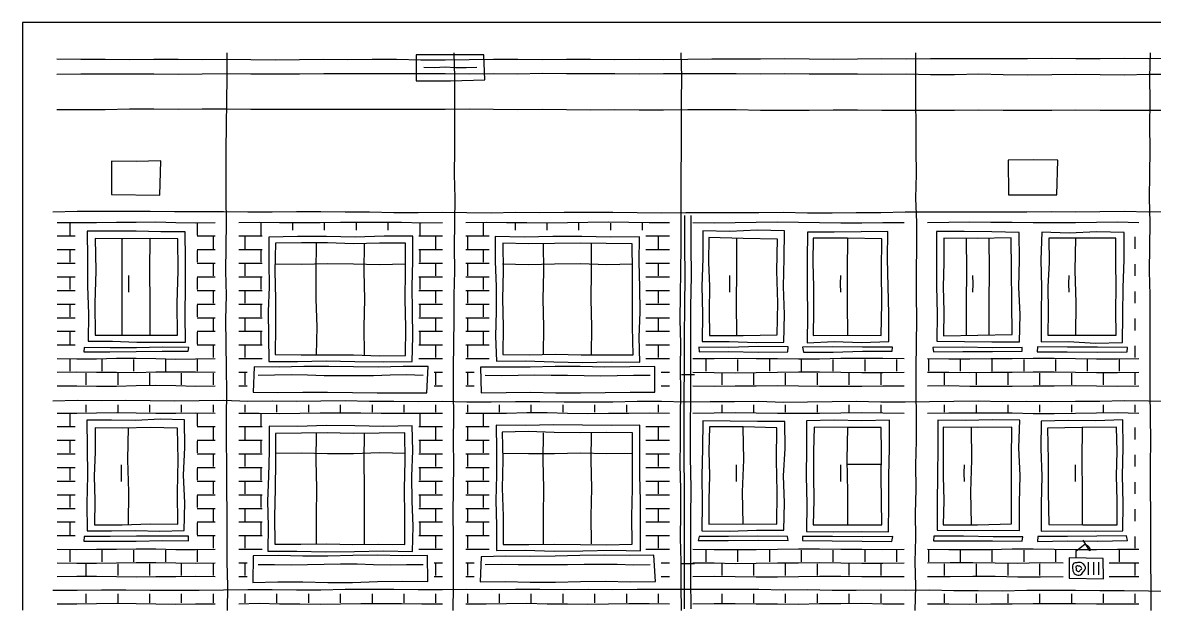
# Model space of a CAD drawing. Header units: millimetres. Extents: x 0 to 655, y 0 to 345.
# Drawn here: x 335 to 484.5, y 268.1 to 345 of the extents above; entities that cross this region are included whole.
import ezdxf

# ---------------------------------------------------------------- set-up
doc = ezdxf.new("R2010")
doc.units = ezdxf.units.MM
for name, color, linetype, true_color in [('01_KARKAS', 1, 'Continuous', 0xd62728), ('02_PROYOMY', 5, 'Continuous', 0x1f5fd6), ('03_BALKONY', 3, 'Continuous', 0x2ca02c), ('04_KLADKA', 32, 'Continuous', 0x8c5a2b), ('05_KONDICIONERY', 6, 'Continuous', 0xc512c5), ('06_VODOSTOK', 4, 'Continuous', 0x0f9aa0), ('08_KRYSHA', 8, 'Continuous', 0x444444)]:
    doc.layers.add(name, color=color, linetype=linetype, true_color=true_color)

msp = doc.modelspace()

# ---------------------------------------------------------------- linework, layer by layer
at = {"layer": '01_KARKAS'}
for points in [[(485.4, 345), (482.2, 345), (479, 345), (475.8, 345), (472.6, 345), (469.4, 345), (466.2, 345), (463, 345), (459.8, 345), (456.6, 345), (453.4, 345), (450.2, 345), (447, 345), (443.8, 345), (440.6, 345), (437.4, 345), (434.2, 345), (431, 345), (427.8, 345), (424.6, 345), (421.4, 345), (418.2, 345), (415, 345), (411.8, 345), (408.6, 345), (405.4, 345), (402.2, 345), (399, 345), (395.8, 345), (392.6, 345), (389.4, 345), (386.2, 345), (383, 345), (379.8, 345), (376.6, 345), (373.4, 345), (370.2, 345), (367, 345), (363.8, 345), (360.6, 345), (357.4, 345), (354.2, 345), (351, 345), (347.8, 345), (344.6, 345), (341.4, 345), (338.2, 345), (335, 345)], [(335, 345), (335, 341.76), (335, 338.53), (335, 335.29), (335, 332.06), (335, 328.82), (335, 325.59), (335, 322.35), (335, 319.12), (335, 315.88), (335, 312.65), (335, 309.41), (335, 306.18), (335, 302.94), (335, 299.71), (335, 296.47), (335, 293.24), (335, 290), (335, 286.76), (335, 283.53), (335, 280.29), (335, 277.06), (335, 273.82), (335, 270.59), (335, 267.35)], [(362.08, 267.31), (362.1, 270.51), (362.04, 273.71), (362.02, 276.92), (362.04, 280.12), (361.99, 283.33), (361.97, 286.53), (361.93, 289.73), (361.92, 292.94), (361.97, 296.14), (361.95, 299.35), (361.88, 302.55), (361.86, 305.76), (361.92, 308.96), (361.85, 312.16), (361.89, 315.37), (361.95, 318.57), (361.87, 321.78), (361.89, 324.98), (361.9, 328.18), (361.94, 331.39), (361.99, 334.59), (362.02, 337.8), (362, 341)], [(391.86, 267.31), (391.91, 270.51), (391.93, 273.71), (391.93, 276.92), (391.87, 280.12), (391.91, 283.33), (391.95, 286.53), (391.93, 289.73), (391.97, 292.94), (391.91, 296.14), (391.93, 299.35), (391.95, 302.55), (392, 305.76), (392.01, 308.96), (392.08, 312.16), (392.05, 315.37), (392.11, 318.57), (392.13, 321.78), (392.07, 324.98), (392.12, 328.18), (392.11, 331.39), (392.12, 334.59), (392.1, 337.8), (392, 341)], [(422.04, 267.31), (422, 270.51), (421.98, 273.71), (421.93, 276.92), (421.95, 280.12), (421.96, 283.33), (421.88, 286.53), (421.93, 289.73), (421.93, 292.94), (421.95, 296.14), (421.9, 299.35), (421.95, 302.55), (421.86, 305.76), (421.9, 308.96), (421.94, 312.16), (421.99, 315.37), (422.02, 318.57), (422, 321.78), (422.02, 324.98), (422.05, 328.18), (422.06, 331.39), (422.03, 334.59), (422.09, 337.8), (422, 341)], [(452.91, 267.31), (452.98, 270.51), (452.92, 273.71), (453, 276.92), (452.95, 280.12), (453.04, 283.33), (453.02, 286.53), (453.09, 289.73), (453.1, 292.94), (453.04, 296.14), (453.04, 299.35), (453.1, 302.55), (453.15, 305.76), (453.07, 308.96), (453.08, 312.16), (453.13, 315.37), (453.13, 318.57), (453.02, 321.78), (453.1, 324.98), (453.04, 328.18), (453.03, 331.39), (453.02, 334.59), (453.02, 337.8), (453, 341)], [(484.11, 267.31), (484.11, 270.51), (484.05, 273.71), (484.06, 276.92), (484.06, 280.12), (484.02, 283.33), (484.01, 286.53), (484.05, 289.73), (484, 292.94), (483.97, 296.14), (483.98, 299.35), (483.94, 302.55), (483.94, 305.76), (483.96, 308.96), (483.86, 312.16), (483.9, 315.37), (483.95, 318.57), (483.86, 321.78), (483.93, 324.98), (483.94, 328.18), (483.93, 331.39), (483.98, 334.59), (483.9, 337.8), (484, 341)], [(339, 320), (342.22, 320.07), (345.43, 320.06), (348.65, 320.08), (351.87, 320.08), (355.08, 320.03), (358.3, 320.03), (361.52, 320.04), (364.73, 319.98), (367.95, 319.97), (371.16, 320.03), (374.38, 320.02), (377.6, 319.99), (380.81, 319.99), (384.03, 319.92), (387.25, 319.92), (390.46, 319.93), (393.68, 319.92), (396.9, 319.88), (400.11, 319.93), (403.33, 319.91), (406.55, 319.95), (409.76, 319.94), (412.98, 319.94), (416.2, 319.91), (419.41, 319.87), (422.63, 319.91), (425.85, 319.92), (429.06, 319.91), (432.28, 319.92), (435.49, 319.94), (438.71, 319.88), (441.93, 319.87), (445.14, 319.91), (448.36, 319.92), (451.58, 320), (454.79, 320), (458.01, 319.98), (461.23, 320.01), (464.44, 319.98), (467.66, 320), (470.88, 320.05), (474.09, 320), (477.31, 320.04), (480.53, 320.08), (483.74, 320), (486.96, 320.05)], [(339, 295), (342.22, 295.1), (345.43, 295.04), (348.65, 295.12), (351.87, 295.07), (355.08, 295.03), (358.3, 295.04), (361.52, 295.09), (364.73, 294.98), (367.95, 295), (371.16, 294.98), (374.38, 295.01), (377.6, 295.04), (380.81, 294.98), (384.03, 294.98), (387.25, 294.91), (390.46, 294.97), (393.68, 294.9), (396.9, 294.9), (400.11, 294.94), (403.33, 294.93), (406.55, 294.87), (409.76, 294.88), (412.98, 294.86), (416.2, 294.95), (419.41, 294.95), (422.63, 294.89), (425.85, 294.92), (429.06, 294.94), (432.28, 294.95), (435.49, 294.85), (438.71, 294.87), (441.93, 294.94), (445.14, 294.95), (448.36, 294.9), (451.58, 294.88), (454.79, 294.91), (458.01, 294.95), (461.23, 294.99), (464.44, 294.91), (467.66, 294.95), (470.88, 294.94), (474.09, 294.95), (477.31, 294.98), (480.53, 295.04), (483.74, 295), (486.96, 294.98)], [(339, 270), (342.22, 270), (345.43, 270.02), (348.65, 270.02), (351.87, 269.98), (355.08, 270), (358.3, 270), (361.52, 270.04), (364.73, 270.08), (367.95, 270.06), (371.16, 270.01), (374.38, 270.03), (377.6, 270.1), (380.81, 270.1), (384.03, 270.1), (387.25, 270.07), (390.46, 270.07), (393.68, 270.12), (396.9, 270.07), (400.11, 270.1), (403.33, 270.13), (406.55, 270.06), (409.76, 270.13), (412.98, 270.07), (416.2, 270.13), (419.41, 270.12), (422.63, 270.11), (425.85, 270.12), (429.06, 270.12), (432.28, 270.1), (435.49, 270.02), (438.71, 270.08), (441.93, 269.99), (445.14, 269.99), (448.36, 270.05), (451.58, 269.99), (454.79, 270.02), (458.01, 269.95), (461.23, 269.93), (464.44, 269.91), (467.66, 270), (470.88, 269.99), (474.09, 269.99), (477.31, 269.93), (480.53, 269.95), (483.74, 269.9), (486.96, 269.87)]]:
    msp.add_lwpolyline(points, dxfattribs=at)
at = {"layer": '02_PROYOMY'}
for points in [[(356.48, 317.37), (353.24, 317.33), (350, 317.45), (346.77, 317.44), (343.53, 317.44)], [(343.53, 317.44), (343.57, 313.8), (343.56, 310.17), (343.68, 306.53), (343.66, 302.9)], [(356.52, 302.75), (356.47, 306.4), (356.52, 310.06), (356.5, 313.71), (356.48, 317.37)], [(424.84, 317.47), (424.88, 313.81), (424.73, 310.15), (424.8, 306.5), (424.77, 302.84)], [(435.65, 317.49), (432.05, 317.57), (428.45, 317.4), (424.84, 317.47)], [(435.55, 302.75), (435.65, 306.44), (435.52, 310.12), (435.62, 313.81), (435.65, 317.49)], [(438.69, 317.29), (438.63, 313.64), (438.64, 309.99), (438.71, 306.33), (438.63, 302.68)], [(449.31, 317.41), (445.77, 317.35), (442.23, 317.32), (438.69, 317.29)], [(449.44, 302.87), (449.44, 306.51), (449.36, 310.14), (449.26, 313.78), (449.31, 317.41)], [(455.75, 317.39), (455.74, 313.77), (455.72, 310.15), (455.82, 306.53), (455.77, 302.91)], [(466.67, 317.28), (463.03, 317.33), (459.39, 317.38), (455.75, 317.39)], [(466.69, 302.79), (466.77, 306.41), (466.63, 310.03), (466.69, 313.65), (466.67, 317.28)], [(469.64, 317.29), (469.52, 313.66), (469.62, 310.04), (469.56, 306.41), (469.56, 302.79)], [(480.53, 317.28), (476.9, 317.36), (473.27, 317.19), (469.64, 317.29)], [(480.32, 302.71), (480.33, 306.36), (480.39, 310), (480.52, 313.64), (480.53, 317.28)], [(344.59, 316.45), (344.66, 312.19), (344.54, 307.93), (344.6, 303.67)], [(355.5, 316.42), (351.86, 316.47), (348.22, 316.41), (344.59, 316.45)], [(348.17, 303.7), (348.13, 307.97), (348.16, 312.23), (348.17, 316.5)], [(351.83, 303.7), (351.86, 307.97), (351.81, 312.23), (351.83, 316.5)], [(355.45, 303.71), (355.42, 307.94), (355.53, 312.18), (355.5, 316.42)], [(425.66, 316.59), (425.63, 313.36), (425.74, 310.12), (425.68, 306.88), (425.73, 303.65)], [(434.72, 316.4), (430.19, 316.48), (425.66, 316.59)], [(429.34, 303.7), (429.32, 307.97), (429.34, 312.23), (429.34, 316.5)], [(434.69, 303.72), (434.75, 307.95), (434.64, 312.18), (434.72, 316.4)], [(439.44, 316.51), (439.4, 313.3), (439.48, 310.08), (439.48, 306.87), (439.45, 303.66)], [(448.53, 316.44), (443.99, 316.49), (439.44, 316.51)], [(444, 303.7), (443.99, 307.97), (443.98, 312.23), (444, 316.5)], [(448.42, 303.65), (448.52, 307.91), (448.46, 312.18), (448.53, 316.44)], [(456.68, 316.5), (456.71, 313.28), (456.62, 310.06), (456.68, 306.84), (456.65, 303.61)], [(465.6, 316.55), (461.14, 316.48), (456.68, 316.5)], [(459.7, 303.7), (459.69, 307.97), (459.74, 312.23), (459.7, 316.5)], [(462.7, 303.7), (462.69, 307.97), (462.73, 312.23), (462.7, 316.5)], [(465.72, 303.79), (465.69, 308.04), (465.63, 312.3), (465.6, 316.55)], [(470.59, 316.49), (470.6, 313.28), (470.46, 310.08), (470.49, 306.88), (470.44, 303.67)], [(479.43, 316.53), (475.01, 316.52), (470.59, 316.49)], [(474.14, 303.7), (474.18, 307.97), (474.07, 312.23), (474.14, 316.5)], [(479.46, 303.68), (479.43, 306.89), (479.47, 310.1), (479.42, 313.31), (479.43, 316.53)], [(349.02, 309.37), (349.04, 310.47), (349.02, 311.56)], [(428.44, 309.37), (428.45, 310.47), (428.44, 311.56)], [(443.1, 309.37), (443.06, 310.47), (443.1, 311.56)], [(460.55, 309.37), (460.56, 310.47), (460.55, 311.56)], [(473.24, 309.37), (473.21, 310.47), (473.24, 311.56)], [(344.6, 303.67), (348.21, 303.71), (351.83, 303.68), (355.45, 303.71)], [(425.73, 303.65), (430.21, 303.66), (434.69, 303.72)], [(439.45, 303.66), (443.94, 303.68), (448.42, 303.65)], [(456.65, 303.61), (461.18, 303.68), (465.72, 303.79)], [(470.44, 303.67), (474.95, 303.68), (479.46, 303.68)], [(343.12, 302.04), (343.1, 301.5)], [(356.94, 302.06), (353.49, 302.1), (350.03, 302.02), (346.58, 302.02), (343.12, 302.04)], [(343.66, 302.9), (346.88, 302.9), (350.09, 302.77), (353.31, 302.76), (356.52, 302.75)], [(356.86, 301.56), (356.94, 302.06)], [(436.13, 302.16), (432.2, 302.18), (428.27, 302.08), (424.35, 302.1)], [(424.35, 302.1), (424.36, 301.5)], [(424.77, 302.84), (428.36, 302.87), (431.96, 302.74), (435.55, 302.75)], [(436.09, 301.49), (436.13, 302.16)], [(449.94, 302.1), (445.97, 302.1), (442, 302.15), (438.03, 302.12)], [(438.03, 302.12), (438.16, 301.45)], [(438.63, 302.68), (442.23, 302.84), (445.84, 302.73), (449.44, 302.87)], [(449.86, 301.56), (449.94, 302.1)], [(467.07, 302.05), (463.14, 302.03), (459.2, 302.09), (455.26, 302.07)], [(455.26, 302.07), (455.32, 301.49)], [(455.77, 302.91), (459.41, 302.84), (463.05, 302.8), (466.69, 302.79)], [(467.05, 301.56), (467.07, 302.05)], [(469.09, 302.17), (469.04, 301.5)], [(480.95, 302.04), (477, 302.1), (473.04, 302.11), (469.09, 302.17)], [(469.56, 302.79), (473.15, 302.84), (476.73, 302.64), (480.32, 302.71)], [(480.93, 301.49), (480.95, 302.04)], [(343.1, 301.5), (346.54, 301.5), (349.98, 301.55), (353.42, 301.56), (356.86, 301.56)], [(424.36, 301.5), (428.27, 301.53), (432.18, 301.46), (436.09, 301.49)], [(438.16, 301.45), (442.06, 301.44), (445.96, 301.57), (449.86, 301.56)], [(455.32, 301.49), (459.23, 301.55), (463.14, 301.51), (467.05, 301.56)], [(469.04, 301.5), (473.01, 301.5), (476.97, 301.46), (480.93, 301.49)], [(343.5, 292.44), (343.51, 288.78), (343.57, 285.12), (343.47, 281.46), (343.53, 277.81)], [(356.39, 292.49), (353.16, 292.58), (349.94, 292.39), (346.72, 292.44), (343.5, 292.44)], [(356.34, 277.86), (356.43, 281.52), (356.27, 285.18), (356.43, 288.84), (356.39, 292.49)], [(424.85, 292.37), (424.82, 288.73), (424.72, 285.1), (424.78, 281.47), (424.72, 277.83)], [(435.71, 292.28), (432.09, 292.3), (428.47, 292.32), (424.85, 292.37)], [(425.75, 291.59), (425.67, 288.37), (425.75, 285.15), (425.67, 281.94), (425.66, 278.72)], [(434.63, 291.43), (430.19, 291.56), (425.75, 291.59)], [(435.55, 277.93), (435.65, 281.51), (435.54, 285.1), (435.73, 288.69), (435.71, 292.28)], [(438.54, 292.37), (438.55, 288.71), (438.5, 285.05), (438.58, 281.39), (438.55, 277.73)], [(449.53, 292.47), (445.86, 292.35), (442.2, 292.46), (438.54, 292.37)], [(449.41, 277.7), (449.45, 281.39), (449.44, 285.08), (449.54, 288.77), (449.53, 292.47)], [(455.92, 292.44), (455.91, 288.81), (455.86, 285.18), (455.81, 281.55), (455.82, 277.92)], [(466.73, 292.44), (463.12, 292.49), (459.52, 292.43), (455.92, 292.44)], [(466.69, 277.88), (466.69, 281.52), (466.78, 285.16), (466.63, 288.8), (466.73, 292.44)], [(469.58, 292.31), (469.53, 288.67), (469.65, 285.04), (469.54, 281.4), (469.58, 277.77)], [(480.35, 292.48), (476.76, 292.38), (473.17, 292.42), (469.58, 292.31)], [(480.33, 277.84), (480.39, 281.5), (480.3, 285.16), (480.39, 288.82), (480.35, 292.48)], [(344.57, 291.45), (344.57, 288.25), (344.47, 285.04), (344.53, 281.83), (344.49, 278.62)], [(355.45, 291.42), (351.83, 291.47), (348.2, 291.38), (344.57, 291.45)], [(348.98, 278.7), (349.01, 282.97), (348.91, 287.23), (348.98, 291.5)], [(355.49, 278.73), (355.44, 282.96), (355.53, 287.19), (355.45, 291.42)], [(430.2, 278.7), (430.12, 282.97), (430.26, 287.23), (430.2, 291.5)], [(434.62, 278.71), (434.67, 282.95), (434.59, 287.19), (434.63, 291.43)], [(439.56, 291.53), (439.49, 288.31), (439.48, 285.08), (439.52, 281.86), (439.42, 278.64)], [(448.42, 291.47), (443.99, 291.48), (439.56, 291.53)], [(444, 278.7), (444.04, 282.97), (443.93, 287.23), (444, 291.5)], [(448.52, 278.64), (448.48, 281.85), (448.41, 285.05), (448.48, 288.26), (448.42, 291.47)], [(456.63, 291.52), (456.62, 288.29), (456.62, 285.07), (456.69, 281.84), (456.63, 278.62)], [(465.68, 291.51), (461.15, 291.5), (456.63, 291.52)], [(460.34, 278.7), (460.27, 282.97), (460.38, 287.23), (460.34, 291.5)], [(465.65, 278.75), (465.63, 283), (465.66, 287.25), (465.68, 291.51)], [(479.53, 291.54), (474.97, 291.48), (470.41, 291.42)], [(470.41, 291.42), (470.5, 287.17), (470.48, 282.92), (470.56, 278.66)], [(475, 278.7), (475.01, 282.97), (474.97, 287.23), (475, 291.5)], [(479.58, 278.61), (479.6, 281.84), (479.49, 285.08), (479.58, 288.31), (479.53, 291.54)], [(348.08, 284.37), (348.08, 285.47), (348.08, 286.56)], [(429.3, 284.37), (429.33, 285.47), (429.3, 286.56)], [(443.1, 284.37), (443.08, 285.47), (443.1, 286.56)], [(444, 286.64), (448.5, 286.64)], [(459.44, 284.37), (459.4, 285.47), (459.44, 286.56)], [(474.1, 284.37), (474.09, 285.47), (474.1, 286.56)], [(344.49, 278.62), (348.16, 278.62), (351.83, 278.75), (355.49, 278.73)], [(425.66, 278.72), (430.14, 278.75), (434.62, 278.71)], [(439.42, 278.64), (443.97, 278.6), (448.52, 278.64)], [(456.63, 278.62), (461.14, 278.63), (465.65, 278.75)], [(470.56, 278.66), (475.07, 278.61), (479.58, 278.61)], [(343.13, 277.07), (343.09, 276.45)], [(356.92, 277.13), (353.48, 277.12), (350.03, 277.12), (346.58, 277.06), (343.13, 277.07)], [(343.53, 277.81), (346.73, 277.85), (349.93, 277.89), (353.13, 277.8), (356.34, 277.86)], [(356.93, 276.51), (356.92, 277.13)], [(424.37, 277.1), (424.25, 276.57)], [(436.04, 277.06), (432.15, 277.11), (428.26, 277.06), (424.37, 277.1)], [(424.72, 277.83), (428.33, 277.8), (431.94, 277.92), (435.55, 277.93)], [(436.15, 276.55), (436.04, 277.06)], [(449.95, 277.07), (445.98, 277.05), (442.01, 277.1), (438.03, 277.06)], [(438.03, 277.06), (438.03, 276.56)], [(438.55, 277.73), (442.17, 277.68), (445.79, 277.74), (449.41, 277.7)], [(449.85, 276.43), (449.95, 277.07)], [(455.37, 277.13), (455.35, 276.5)], [(467.13, 277.03), (463.21, 277.04), (459.29, 277.12), (455.37, 277.13)], [(455.82, 277.92), (459.44, 277.89), (463.07, 277.92), (466.69, 277.88)], [(467.04, 276.48), (467.13, 277.03)], [(469.12, 277.07), (469.09, 276.44)], [(480.84, 277.17), (476.93, 277.13), (473.02, 277.1), (469.12, 277.07)], [(469.58, 277.77), (473.16, 277.83), (476.75, 277.78), (480.33, 277.84)], [(480.95, 276.56), (480.84, 277.17)], [(343.09, 276.45), (346.55, 276.45), (350.01, 276.46), (353.47, 276.53), (356.93, 276.51)], [(424.25, 276.57), (428.22, 276.53), (432.18, 276.58), (436.15, 276.55)], [(438.03, 276.56), (441.97, 276.51), (445.91, 276.47), (449.85, 276.43)], [(455.35, 276.5), (459.25, 276.49), (463.15, 276.52), (467.04, 276.48)], [(469.09, 276.44), (473.04, 276.51), (477, 276.48), (480.95, 276.56)]]:
    msp.add_lwpolyline(points, dxfattribs=at)
at = {"layer": '03_BALKONY'}
for points in [[(367.52, 316.65), (367.52, 313.36), (367.58, 310.08), (367.43, 306.8), (367.49, 303.51), (367.51, 300.23)], [(386.57, 316.78), (382.76, 316.77), (378.95, 316.64), (375.14, 316.73), (371.33, 316.74), (367.52, 316.65)], [(368.4, 315.85), (368.33, 312.17), (368.42, 308.5), (368.41, 304.82), (368.38, 301.15)], [(385.56, 315.84), (382.13, 315.84), (378.7, 315.77), (375.27, 315.88), (371.83, 315.89), (368.4, 315.85)], [(373.83, 301.1), (373.91, 304.77), (373.79, 308.45), (373.79, 312.12), (373.83, 315.8)], [(380.17, 301.1), (380.12, 304.77), (380.22, 308.45), (380.12, 312.12), (380.17, 315.8)], [(385.57, 301.01), (385.61, 304.72), (385.52, 308.43), (385.57, 312.14), (385.56, 315.84)], [(386.44, 300.19), (386.56, 303.51), (386.49, 306.83), (386.48, 310.15), (386.57, 313.46), (386.57, 316.78)], [(397.43, 316.73), (397.41, 313.43), (397.55, 310.13), (397.55, 306.84), (397.46, 303.54), (397.59, 300.24)], [(416.49, 316.67), (412.68, 316.64), (408.86, 316.74), (405.05, 316.75), (401.24, 316.63), (397.43, 316.73)], [(398.42, 315.83), (398.48, 312.16), (398.38, 308.49), (398.48, 304.82), (398.46, 301.14)], [(415.51, 315.77), (412.09, 315.8), (408.67, 315.83), (405.26, 315.79), (401.84, 315.77), (398.42, 315.83)], [(403.83, 301.1), (403.84, 304.77), (403.79, 308.45), (403.86, 312.12), (403.83, 315.8)], [(410.17, 301.1), (410.2, 304.77), (410.13, 308.45), (410.15, 312.12), (410.17, 315.8)], [(415.68, 301.1), (415.58, 304.77), (415.59, 308.44), (415.56, 312.1), (415.51, 315.77)], [(416.52, 300.11), (416.44, 303.42), (416.57, 306.73), (416.52, 310.05), (416.46, 313.36), (416.49, 316.67)], [(368.4, 313.1), (371.84, 313.07), (375.28, 313.18), (378.72, 313.1), (382.16, 313.02), (385.6, 313.1)], [(398.4, 313.1), (401.84, 313.05), (405.28, 313.11), (408.72, 313.17), (412.16, 313.04), (415.6, 313.1)], [(368.38, 301.15), (371.81, 301.07), (375.25, 301.1), (378.69, 301.07), (382.13, 300.98), (385.57, 301.01)], [(398.46, 301.14), (401.9, 301.09), (405.35, 301.17), (408.79, 301.1), (412.24, 301.09), (415.68, 301.1)], [(365.58, 299.52), (365.44, 296.15)], [(388.58, 299.53), (385.29, 299.53), (382.01, 299.45), (378.72, 299.51), (375.44, 299.55), (372.15, 299.54), (368.87, 299.46), (365.58, 299.52)], [(367.51, 300.23), (371.3, 300.21), (375.09, 300.31), (378.87, 300.19), (382.65, 300.15), (386.44, 300.19)], [(388.41, 296.06), (388.58, 299.53)], [(418.51, 299.57), (415.22, 299.5), (411.93, 299.48), (408.64, 299.57), (405.35, 299.57), (402.06, 299.47), (398.77, 299.44), (395.48, 299.47)], [(395.48, 299.47), (395.59, 296.07)], [(397.59, 300.24), (401.37, 300.28), (405.16, 300.18), (408.95, 300.08), (412.74, 300.18), (416.52, 300.11)], [(418.54, 296.15), (418.51, 299.57)], [(366.1, 298.4), (368.28, 298.43), (370.46, 298.47), (372.64, 298.43), (374.82, 298.38), (377, 298.37), (379.18, 298.34), (381.36, 298.38), (383.54, 298.43), (385.72, 298.47), (387.9, 298.4)], [(396.1, 298.4), (398.28, 298.38), (400.46, 298.42), (402.64, 298.43), (404.82, 298.42), (407, 298.4), (409.18, 298.36), (411.36, 298.33), (413.54, 298.35), (415.72, 298.41), (417.9, 298.4)], [(365.44, 296.15), (368.72, 296.11), (372, 296.14), (375.29, 296.15), (378.57, 296.11), (381.85, 296.06), (385.13, 296.07), (388.41, 296.06)], [(395.59, 296.07), (398.87, 296.1), (402.15, 296.16), (405.43, 296.06), (408.7, 296.07), (411.98, 296.12), (415.26, 296.17), (418.54, 296.15)], [(367.55, 291.68), (367.56, 288.37), (367.5, 285.07), (367.36, 281.76), (367.45, 278.46), (367.4, 275.15)], [(386.45, 291.72), (382.67, 291.62), (378.89, 291.72), (375.11, 291.76), (371.33, 291.63), (367.55, 291.68)], [(386.5, 275.11), (386.58, 278.43), (386.45, 281.75), (386.43, 285.07), (386.54, 288.4), (386.45, 291.72)], [(397.58, 291.8), (397.62, 288.49), (397.6, 285.17), (397.52, 281.85), (397.59, 278.54), (397.61, 275.22)], [(416.55, 291.78), (412.76, 291.74), (408.96, 291.79), (405.17, 291.84), (401.37, 291.77), (397.58, 291.8)], [(416.62, 275.18), (416.62, 278.5), (416.64, 281.82), (416.52, 285.14), (416.56, 288.46), (416.55, 291.78)], [(368.4, 290.7), (368.41, 287.04), (368.36, 283.39), (368.27, 279.73), (368.32, 276.07)], [(385.5, 290.78), (382.08, 290.73), (378.66, 290.7), (375.24, 290.8), (371.82, 290.74), (368.4, 290.7)], [(373.83, 276.1), (373.84, 279.77), (373.86, 283.45), (373.78, 287.12), (373.83, 290.8)], [(380.17, 276.1), (380.15, 279.77), (380.18, 283.45), (380.11, 287.12), (380.17, 290.8)], [(385.5, 276.04), (385.49, 279.73), (385.46, 283.41), (385.53, 287.09), (385.5, 290.78)], [(398.36, 290.89), (398.43, 287.18), (398.35, 283.46), (398.5, 279.75), (398.48, 276.03)], [(415.57, 290.77), (412.13, 290.83), (408.69, 290.8), (405.24, 290.84), (401.8, 290.94), (398.36, 290.89)], [(403.83, 276.1), (403.81, 279.77), (403.87, 283.45), (403.78, 287.12), (403.83, 290.8)], [(410.17, 276.1), (410.13, 279.77), (410.2, 283.45), (410.09, 287.12), (410.17, 290.8)], [(415.54, 276.05), (415.5, 279.73), (415.58, 283.41), (415.56, 287.09), (415.57, 290.77)], [(368.4, 288.1), (371.84, 288.14), (375.28, 288.04), (378.72, 288.05), (382.16, 288.16), (385.6, 288.1)], [(398.4, 288.1), (401.84, 288.05), (405.28, 288.07), (408.72, 288.13), (412.16, 288.06), (415.6, 288.1)], [(367.4, 275.15), (371.22, 275.16), (375.04, 275.04), (378.86, 275.11), (382.68, 275.17), (386.5, 275.11)], [(368.32, 276.07), (371.76, 276.07), (375.19, 276.13), (378.63, 276.04), (382.07, 276.05), (385.5, 276.04)], [(397.61, 275.22), (401.41, 275.28), (405.21, 275.16), (409.02, 275.17), (412.82, 275.28), (416.62, 275.18)], [(398.48, 276.03), (401.89, 276), (405.3, 276.07), (408.72, 276.01), (412.13, 275.99), (415.54, 276.05)], [(365.46, 274.53), (365.39, 271.01)], [(388.47, 274.57), (385.18, 274.53), (381.9, 274.62), (378.61, 274.58), (375.32, 274.5), (372.03, 274.47), (368.74, 274.58), (365.46, 274.53)], [(388.51, 271.15), (388.47, 274.57)], [(395.56, 274.41), (395.46, 271.09)], [(418.4, 274.59), (415.14, 274.55), (411.87, 274.6), (408.61, 274.58), (405.35, 274.46), (402.09, 274.44), (398.82, 274.48), (395.56, 274.41)], [(418.6, 271.12), (418.4, 274.59)], [(366.1, 273.4), (368.28, 273.37), (370.46, 273.35), (372.64, 273.37), (374.82, 273.44), (377, 273.47), (379.18, 273.45), (381.36, 273.38), (383.54, 273.34), (385.72, 273.36), (387.9, 273.4)], [(396.1, 273.4), (398.28, 273.42), (400.46, 273.4), (402.64, 273.36), (404.82, 273.38), (407, 273.38), (409.18, 273.43), (411.36, 273.44), (413.54, 273.42), (415.72, 273.35), (417.9, 273.4)], [(365.39, 271.01), (368.7, 271.07), (372, 271.1), (375.3, 271.01), (378.6, 271.02), (381.9, 271.13), (385.21, 271.19), (388.51, 271.15)], [(395.46, 271.09), (398.76, 271.13), (402.07, 271.04), (405.38, 271.05), (408.68, 271.11), (411.99, 271.17), (415.3, 271.09), (418.6, 271.12)]]:
    msp.add_lwpolyline(points, dxfattribs=at)
at = {"layer": '04_KLADKA'}
for points in [[(339.55, 318.6), (342.16, 318.57), (344.77, 318.57), (347.39, 318.62), (350, 318.63), (352.61, 318.65), (355.23, 318.57), (357.84, 318.53), (360.45, 318.6)], [(341.3, 316.92), (341.3, 318.48)], [(358.1, 316.92), (358.1, 318.48)], [(363.55, 318.6), (366.24, 318.61), (368.93, 318.57), (371.62, 318.57), (374.31, 318.56), (377, 318.63), (379.69, 318.62), (382.38, 318.63), (385.07, 318.62), (387.76, 318.55), (390.45, 318.6)], [(366.5, 316.92), (366.5, 318.48)], [(370.7, 317.55), (370.7, 318.48)], [(374.9, 317.55), (374.9, 318.48)], [(379.1, 317.55), (379.1, 318.48)], [(383.3, 317.55), (383.3, 318.48)], [(387.5, 316.92), (387.5, 318.48)], [(393.55, 318.6), (396.24, 318.61), (398.93, 318.6), (401.62, 318.59), (404.31, 318.54), (407, 318.56), (409.69, 318.61), (412.38, 318.66), (415.07, 318.63), (417.76, 318.6), (420.45, 318.6)], [(395.9, 316.92), (395.9, 318.48)], [(400.1, 317.55), (400.1, 318.48)], [(404.3, 317.55), (404.3, 318.48)], [(408.5, 317.55), (408.5, 318.48)], [(412.7, 317.55), (412.7, 318.48)], [(416.9, 317.55), (416.9, 318.48)], [(423.55, 318.6), (426.34, 318.54), (429.13, 318.57), (431.92, 318.63), (434.71, 318.66), (437.5, 318.63), (440.29, 318.59), (443.08, 318.53), (445.87, 318.54), (448.66, 318.58), (451.45, 318.6)], [(454.55, 318.6), (457.34, 318.62), (460.13, 318.66), (462.92, 318.62), (465.71, 318.61), (468.5, 318.57), (471.29, 318.57), (474.08, 318.6), (476.87, 318.61), (479.66, 318.66), (482.45, 318.6)], [(339.55, 316.8), (341.95, 316.8)], [(358.05, 316.8), (360.45, 316.8)], [(360.2, 315.12), (360.2, 316.68)], [(363.55, 316.8), (366.65, 316.8)], [(364.4, 315.12), (364.4, 316.68)], [(387.35, 316.8), (390.45, 316.8)], [(389.6, 315.12), (389.6, 316.68)], [(393.55, 316.8), (396.65, 316.8)], [(393.8, 315.12), (393.8, 316.68)], [(417.35, 316.8), (420.45, 316.8)], [(419, 315.12), (419, 316.68)], [(482, 315.12), (482, 316.68)], [(339.55, 315), (341.95, 315)], [(341.3, 313.32), (341.3, 314.88)], [(358.05, 315), (360.45, 315)], [(358.1, 313.32), (358.1, 314.88)], [(363.55, 315), (366.65, 315)], [(366.5, 313.32), (366.5, 314.88)], [(387.35, 315), (390.45, 315)], [(387.5, 313.32), (387.5, 314.88)], [(393.55, 315), (396.65, 315)], [(395.9, 313.32), (395.9, 314.88)], [(417.35, 315), (420.45, 315)], [(339.55, 313.2), (341.95, 313.2)], [(358.05, 313.2), (360.45, 313.2)], [(360.2, 311.52), (360.2, 313.08)], [(363.55, 313.2), (366.65, 313.2)], [(364.4, 311.52), (364.4, 313.08)], [(387.35, 313.2), (390.45, 313.2)], [(389.6, 311.52), (389.6, 313.08)], [(393.55, 313.2), (396.65, 313.2)], [(393.8, 311.52), (393.8, 313.08)], [(417.35, 313.2), (420.45, 313.2)], [(419, 311.52), (419, 313.08)], [(482, 311.52), (482, 313.08)], [(339.55, 311.4), (341.95, 311.4)], [(341.3, 309.72), (341.3, 311.28)], [(358.05, 311.4), (360.45, 311.4)], [(358.1, 309.72), (358.1, 311.28)], [(363.55, 311.4), (366.65, 311.4)], [(366.5, 309.72), (366.5, 311.28)], [(387.35, 311.4), (390.45, 311.4)], [(387.5, 309.72), (387.5, 311.28)], [(393.55, 311.4), (396.65, 311.4)], [(395.9, 309.72), (395.9, 311.28)], [(417.35, 311.4), (420.45, 311.4)], [(339.55, 309.6), (341.95, 309.6)], [(358.05, 309.6), (360.45, 309.6)], [(363.55, 309.6), (366.65, 309.6)], [(387.35, 309.6), (390.45, 309.6)], [(393.55, 309.6), (396.65, 309.6)], [(417.35, 309.6), (420.45, 309.6)], [(360.2, 307.92), (360.2, 309.48)], [(364.4, 307.92), (364.4, 309.48)], [(389.6, 307.92), (389.6, 309.48)], [(393.8, 307.92), (393.8, 309.48)], [(419, 307.92), (419, 309.48)], [(482, 307.92), (482, 309.48)], [(339.55, 307.8), (341.95, 307.8)], [(341.3, 306.12), (341.3, 307.68)], [(358.05, 307.8), (360.45, 307.8)], [(358.1, 306.12), (358.1, 307.68)], [(363.55, 307.8), (366.65, 307.8)], [(366.5, 306.12), (366.5, 307.68)], [(387.35, 307.8), (390.45, 307.8)], [(387.5, 306.12), (387.5, 307.68)], [(393.55, 307.8), (396.65, 307.8)], [(395.9, 306.12), (395.9, 307.68)], [(417.35, 307.8), (420.45, 307.8)], [(339.55, 306), (341.95, 306)], [(358.05, 306), (360.45, 306)], [(360.2, 304.32), (360.2, 305.88)], [(363.55, 306), (366.65, 306)], [(364.4, 304.32), (364.4, 305.88)], [(387.35, 306), (390.45, 306)], [(389.6, 304.32), (389.6, 305.88)], [(393.55, 306), (396.65, 306)], [(393.8, 304.32), (393.8, 305.88)], [(417.35, 306), (420.45, 306)], [(419, 304.32), (419, 305.88)], [(482, 304.32), (482, 305.88)], [(339.55, 304.2), (341.95, 304.2)], [(341.3, 302.52), (341.3, 304.08)], [(358.05, 304.2), (360.45, 304.2)], [(358.1, 302.52), (358.1, 304.08)], [(363.55, 304.2), (366.65, 304.2)], [(366.5, 302.52), (366.5, 304.08)], [(387.35, 304.2), (390.45, 304.2)], [(387.5, 302.52), (387.5, 304.08)], [(393.55, 304.2), (396.65, 304.2)], [(395.9, 302.52), (395.9, 304.08)], [(417.35, 304.2), (420.45, 304.2)], [(339.55, 302.4), (341.95, 302.4)], [(358.05, 302.4), (360.45, 302.4)], [(360.2, 300.72), (360.2, 302.28)], [(363.55, 302.4), (366.65, 302.4)], [(364.4, 300.72), (364.4, 302.28)], [(387.35, 302.4), (390.45, 302.4)], [(389.6, 300.72), (389.6, 302.28)], [(393.55, 302.4), (396.65, 302.4)], [(393.8, 300.72), (393.8, 302.28)], [(417.35, 302.4), (420.45, 302.4)], [(419, 300.72), (419, 302.28)], [(482, 300.72), (482, 302.28)], [(339.55, 300.6), (342.16, 300.57), (344.77, 300.58), (347.39, 300.65), (350, 300.63), (352.61, 300.6), (355.23, 300.53), (357.84, 300.57), (360.45, 300.6)], [(363.55, 300.6), (366.65, 300.6)], [(387.35, 300.6), (390.45, 300.6)], [(393.55, 300.6), (396.65, 300.6)], [(417.35, 300.6), (420.45, 300.6)], [(423.55, 300.6), (426.34, 300.62), (429.13, 300.63), (431.92, 300.59), (434.71, 300.59), (437.5, 300.57), (440.29, 300.58), (443.08, 300.64), (445.87, 300.63), (448.66, 300.64), (451.45, 300.6)], [(454.55, 300.6), (457.34, 300.56), (460.13, 300.55), (462.92, 300.59), (465.71, 300.61), (468.5, 300.66), (471.29, 300.64), (474.08, 300.59), (476.87, 300.58), (479.66, 300.55), (482.45, 300.6)], [(341.3, 298.92), (341.3, 300.48)], [(345.5, 298.92), (345.5, 300.48)], [(349.7, 298.92), (349.7, 300.48)], [(353.9, 298.92), (353.9, 300.48)], [(358.1, 298.92), (358.1, 300.48)], [(425.3, 298.92), (425.3, 300.48)], [(429.5, 298.92), (429.5, 300.48)], [(433.7, 298.92), (433.7, 300.48)], [(437.9, 298.92), (437.9, 300.48)], [(442.1, 298.92), (442.1, 300.48)], [(446.3, 298.92), (446.3, 300.48)], [(450.5, 298.92), (450.5, 300.48)], [(454.7, 298.92), (454.7, 300.48)], [(458.9, 298.92), (458.9, 300.48)], [(463.1, 298.92), (463.1, 300.48)], [(467.3, 298.92), (467.3, 300.48)], [(471.5, 298.92), (471.5, 300.48)], [(475.7, 298.92), (475.7, 300.48)], [(479.9, 298.92), (479.9, 300.48)], [(339.55, 298.8), (342.16, 298.86), (344.77, 298.82), (347.39, 298.78), (350, 298.76), (352.61, 298.83), (355.23, 298.86), (357.84, 298.84), (360.45, 298.8)], [(343.4, 297.12), (343.4, 298.68)], [(347.6, 297.12), (347.6, 298.68)], [(351.8, 297.12), (351.8, 298.68)], [(356, 297.12), (356, 298.68)], [(360.2, 297.12), (360.2, 298.68)], [(363.55, 298.8), (364.65, 298.8)], [(364.4, 297.12), (364.4, 298.68)], [(389.35, 298.8), (390.45, 298.8)], [(389.6, 297.12), (389.6, 298.68)], [(393.55, 298.8), (394.65, 298.8)], [(393.8, 297.12), (393.8, 298.68)], [(419.35, 298.8), (420.45, 298.8)], [(423.55, 298.8), (426.34, 298.76), (429.13, 298.73), (431.92, 298.77), (434.71, 298.82), (437.5, 298.86), (440.29, 298.84), (443.08, 298.79), (445.87, 298.77), (448.66, 298.74), (451.45, 298.8)], [(427.4, 297.12), (427.4, 298.68)], [(431.6, 297.12), (431.6, 298.68)], [(435.8, 297.12), (435.8, 298.68)], [(440, 297.12), (440, 298.68)], [(444.2, 297.12), (444.2, 298.68)], [(448.4, 297.12), (448.4, 298.68)], [(454.55, 298.8), (457.34, 298.78), (460.13, 298.74), (462.92, 298.78), (465.71, 298.81), (468.5, 298.86), (471.29, 298.83), (474.08, 298.82), (476.87, 298.74), (479.66, 298.74), (482.45, 298.8)], [(456.8, 297.12), (456.8, 298.68)], [(461, 297.12), (461, 298.68)], [(465.2, 297.12), (465.2, 298.68)], [(469.4, 297.12), (469.4, 298.68)], [(473.6, 297.12), (473.6, 298.68)], [(477.8, 297.12), (477.8, 298.68)], [(482, 297.12), (482, 298.68)], [(339.55, 297), (342.16, 296.98), (344.77, 296.97), (347.39, 296.97), (350, 297.03), (352.61, 297.07), (355.23, 297.02), (357.84, 296.94), (360.45, 297)], [(363.55, 297), (364.65, 297)], [(389.35, 297), (390.45, 297)], [(393.55, 297), (394.65, 297)], [(419.35, 297), (420.45, 297)], [(423.55, 297), (426.34, 296.96), (429.13, 297), (431.92, 297), (434.71, 297.03), (437.5, 297), (440.29, 296.96), (443.08, 296.96), (445.87, 296.95), (448.66, 296.98), (451.45, 297)], [(454.55, 297), (457.34, 297.02), (460.13, 296.96), (462.92, 296.94), (465.71, 296.95), (468.5, 296.99), (471.29, 297.01), (474.08, 297.02), (476.87, 297), (479.66, 296.96), (482.45, 297)], [(339.55, 293.4), (342.16, 293.36), (344.77, 293.41), (347.39, 293.46), (350, 293.42), (352.61, 293.38), (355.23, 293.37), (357.84, 293.42), (360.45, 293.4)], [(341.3, 291.72), (341.3, 293.28)], [(343.4, 293.52), (343.4, 294.5)], [(347.6, 293.52), (347.6, 294.5)], [(351.8, 293.52), (351.8, 294.5)], [(356, 293.52), (356, 294.5)], [(358.1, 291.72), (358.1, 293.28)], [(360.2, 293.52), (360.2, 294.5)], [(363.55, 293.4), (366.24, 293.36), (368.93, 293.35), (371.62, 293.36), (374.31, 293.43), (377, 293.42), (379.69, 293.43), (382.38, 293.37), (385.07, 293.38), (387.76, 293.36), (390.45, 293.4)], [(364.4, 293.52), (364.4, 294.5)], [(366.5, 291.72), (366.5, 293.28)], [(368.6, 293.52), (368.6, 294.5)], [(372.8, 293.52), (372.8, 294.5)], [(377, 293.52), (377, 294.5)], [(381.2, 293.52), (381.2, 294.5)], [(385.4, 293.52), (385.4, 294.5)], [(387.5, 291.72), (387.5, 293.28)], [(389.6, 293.52), (389.6, 294.5)], [(393.55, 293.4), (396.24, 293.38), (398.93, 293.4), (401.62, 293.45), (404.31, 293.45), (407, 293.38), (409.69, 293.35), (412.38, 293.36), (415.07, 293.38), (417.76, 293.43), (420.45, 293.4)], [(393.8, 293.52), (393.8, 294.5)], [(395.9, 291.72), (395.9, 293.28)], [(398, 293.52), (398, 294.5)], [(402.2, 293.52), (402.2, 294.5)], [(406.4, 293.52), (406.4, 294.5)], [(410.6, 293.52), (410.6, 294.5)], [(414.8, 293.52), (414.8, 294.5)], [(419, 293.52), (419, 294.5)], [(423.55, 293.4), (426.34, 293.43), (429.13, 293.46), (431.92, 293.41), (434.71, 293.37), (437.5, 293.36), (440.29, 293.4), (443.08, 293.44), (445.87, 293.46), (448.66, 293.41), (451.45, 293.4)], [(427.4, 293.52), (427.4, 294.5)], [(431.6, 293.52), (431.6, 294.5)], [(435.8, 293.52), (435.8, 294.5)], [(440, 293.52), (440, 294.5)], [(444.2, 293.52), (444.2, 294.5)], [(448.4, 293.52), (448.4, 294.5)], [(454.55, 293.4), (457.34, 293.42), (460.13, 293.42), (462.92, 293.44), (465.71, 293.42), (468.5, 293.35), (471.29, 293.35), (474.08, 293.4), (476.87, 293.42), (479.66, 293.45), (482.45, 293.4)], [(456.8, 293.52), (456.8, 294.5)], [(461, 293.52), (461, 294.5)], [(465.2, 293.52), (465.2, 294.5)], [(469.4, 293.52), (469.4, 294.5)], [(473.6, 293.52), (473.6, 294.5)], [(477.8, 293.52), (477.8, 294.5)], [(482, 293.52), (482, 294.5)], [(339.55, 291.6), (341.95, 291.6)], [(358.05, 291.6), (360.45, 291.6)], [(363.55, 291.6), (366.65, 291.6)], [(387.35, 291.6), (390.45, 291.6)], [(393.55, 291.6), (396.65, 291.6)], [(417.35, 291.6), (420.45, 291.6)], [(360.2, 289.92), (360.2, 291.48)], [(364.4, 289.92), (364.4, 291.48)], [(389.6, 289.92), (389.6, 291.48)], [(393.8, 289.92), (393.8, 291.48)], [(419, 289.92), (419, 291.48)], [(482, 289.92), (482, 291.48)], [(339.55, 289.8), (341.95, 289.8)], [(341.3, 288.12), (341.3, 289.68)], [(358.05, 289.8), (360.45, 289.8)], [(358.1, 288.12), (358.1, 289.68)], [(363.55, 289.8), (366.65, 289.8)], [(366.5, 288.12), (366.5, 289.68)], [(387.35, 289.8), (390.45, 289.8)], [(387.5, 288.12), (387.5, 289.68)], [(393.55, 289.8), (396.65, 289.8)], [(395.9, 288.12), (395.9, 289.68)], [(417.35, 289.8), (420.45, 289.8)], [(339.55, 288), (341.95, 288)], [(358.05, 288), (360.45, 288)], [(360.2, 286.32), (360.2, 287.88)], [(363.55, 288), (366.65, 288)], [(364.4, 286.32), (364.4, 287.88)], [(387.35, 288), (390.45, 288)], [(389.6, 286.32), (389.6, 287.88)], [(393.55, 288), (396.65, 288)], [(393.8, 286.32), (393.8, 287.88)], [(417.35, 288), (420.45, 288)], [(419, 286.32), (419, 287.88)], [(482, 286.32), (482, 287.88)], [(339.55, 286.2), (341.95, 286.2)], [(341.3, 284.52), (341.3, 286.08)], [(358.05, 286.2), (360.45, 286.2)], [(358.1, 284.52), (358.1, 286.08)], [(363.55, 286.2), (366.65, 286.2)], [(366.5, 284.52), (366.5, 286.08)], [(387.35, 286.2), (390.45, 286.2)], [(387.5, 284.52), (387.5, 286.08)], [(393.55, 286.2), (396.65, 286.2)], [(395.9, 284.52), (395.9, 286.08)], [(417.35, 286.2), (420.45, 286.2)], [(339.55, 284.4), (341.95, 284.4)], [(358.05, 284.4), (360.45, 284.4)], [(360.2, 282.72), (360.2, 284.28)], [(363.55, 284.4), (366.65, 284.4)], [(364.4, 282.72), (364.4, 284.28)], [(387.35, 284.4), (390.45, 284.4)], [(389.6, 282.72), (389.6, 284.28)], [(393.55, 284.4), (396.65, 284.4)], [(393.8, 282.72), (393.8, 284.28)], [(417.35, 284.4), (420.45, 284.4)], [(419, 282.72), (419, 284.28)], [(482, 282.72), (482, 284.28)], [(339.55, 282.6), (341.95, 282.6)], [(358.05, 282.6), (360.45, 282.6)], [(363.55, 282.6), (366.65, 282.6)], [(387.35, 282.6), (390.45, 282.6)], [(393.55, 282.6), (396.65, 282.6)], [(417.35, 282.6), (420.45, 282.6)], [(341.3, 280.92), (341.3, 282.48)], [(358.1, 280.92), (358.1, 282.48)], [(366.5, 280.92), (366.5, 282.48)], [(387.5, 280.92), (387.5, 282.48)], [(395.9, 280.92), (395.9, 282.48)], [(339.55, 280.8), (341.95, 280.8)], [(358.05, 280.8), (360.45, 280.8)], [(360.2, 279.12), (360.2, 280.68)], [(363.55, 280.8), (366.65, 280.8)], [(364.4, 279.12), (364.4, 280.68)], [(387.35, 280.8), (390.45, 280.8)], [(389.6, 279.12), (389.6, 280.68)], [(393.55, 280.8), (396.65, 280.8)], [(393.8, 279.12), (393.8, 280.68)], [(417.35, 280.8), (420.45, 280.8)], [(419, 279.12), (419, 280.68)], [(482, 279.12), (482, 280.68)], [(339.55, 279), (341.95, 279)], [(341.3, 277.32), (341.3, 278.88)], [(358.05, 279), (360.45, 279)], [(358.1, 277.32), (358.1, 278.88)], [(363.55, 279), (366.65, 279)], [(366.5, 277.32), (366.5, 278.88)], [(387.35, 279), (390.45, 279)], [(387.5, 277.32), (387.5, 278.88)], [(393.55, 279), (396.65, 279)], [(395.9, 277.32), (395.9, 278.88)], [(417.35, 279), (420.45, 279)], [(339.55, 277.2), (341.95, 277.2)], [(358.05, 277.2), (360.45, 277.2)], [(360.2, 275.52), (360.2, 277.08)], [(363.55, 277.2), (366.65, 277.2)], [(364.4, 275.52), (364.4, 277.08)], [(387.35, 277.2), (390.45, 277.2)], [(389.6, 275.52), (389.6, 277.08)], [(393.55, 277.2), (396.65, 277.2)], [(393.8, 275.52), (393.8, 277.08)], [(417.35, 277.2), (420.45, 277.2)], [(419, 275.52), (419, 277.08)], [(482, 275.52), (482, 277.08)], [(339.55, 275.4), (342.16, 275.34), (344.77, 275.4), (347.39, 275.42), (350, 275.44), (352.61, 275.43), (355.23, 275.36), (357.84, 275.38), (360.45, 275.4)], [(341.3, 273.72), (341.3, 275.28)], [(345.5, 273.72), (345.5, 275.28)], [(349.7, 273.72), (349.7, 275.28)], [(353.9, 273.72), (353.9, 275.28)], [(358.1, 273.72), (358.1, 275.28)], [(363.55, 275.4), (366.65, 275.4)], [(387.35, 275.4), (390.45, 275.4)], [(393.55, 275.4), (396.65, 275.4)], [(417.35, 275.4), (420.45, 275.4)], [(423.55, 275.4), (426.34, 275.36), (429.13, 275.35), (431.92, 275.37), (434.71, 275.41), (437.5, 275.46), (440.29, 275.44), (443.08, 275.39), (445.87, 275.39), (448.66, 275.35), (451.45, 275.4)], [(425.3, 273.72), (425.3, 275.28)], [(429.5, 273.72), (429.5, 275.28)], [(433.7, 273.72), (433.7, 275.28)], [(437.9, 273.72), (437.9, 275.28)], [(442.1, 273.72), (442.1, 275.28)], [(446.3, 273.72), (446.3, 275.28)], [(450.5, 273.72), (450.5, 275.28)], [(454.55, 275.4), (457.34, 275.37), (460.13, 275.36), (462.92, 275.38), (465.71, 275.43), (468.5, 275.45), (471.29, 275.39), (474.08, 275.35), (476.87, 275.35), (479.66, 275.39), (482.45, 275.4)], [(454.7, 273.72), (454.7, 275.28)], [(458.9, 273.72), (458.9, 275.28)], [(463.1, 273.72), (463.1, 275.28)], [(467.3, 273.72), (467.3, 275.28)], [(471.5, 273.72), (471.5, 275.28)], [(479.9, 273.72), (479.9, 275.28)], [(339.55, 273.6), (342.16, 273.55), (344.77, 273.54), (347.39, 273.59), (350, 273.64), (352.61, 273.64), (355.23, 273.58), (357.84, 273.54), (360.45, 273.6)], [(423.55, 273.6), (426.34, 273.61), (429.13, 273.53), (431.92, 273.54), (434.71, 273.62), (437.5, 273.62), (440.29, 273.64), (443.08, 273.6), (445.87, 273.55), (448.66, 273.56), (451.45, 273.6)], [(454.55, 273.6), (457.53, 273.64), (460.52, 273.66), (463.5, 273.6), (466.48, 273.55), (469.47, 273.63), (472.45, 273.6)], [(343.4, 271.92), (343.4, 273.48)], [(347.6, 271.92), (347.6, 273.48)], [(351.8, 271.92), (351.8, 273.48)], [(356, 271.92), (356, 273.48)], [(360.2, 271.92), (360.2, 273.48)], [(363.55, 273.6), (364.65, 273.6)], [(364.4, 271.92), (364.4, 273.48)], [(389.35, 273.6), (390.45, 273.6)], [(389.6, 271.92), (389.6, 273.48)], [(393.55, 273.6), (394.65, 273.6)], [(393.8, 271.92), (393.8, 273.48)], [(419.35, 273.6), (420.45, 273.6)], [(427.4, 271.92), (427.4, 273.48)], [(431.6, 271.92), (431.6, 273.48)], [(435.8, 271.92), (435.8, 273.48)], [(440, 271.92), (440, 273.48)], [(444.2, 271.92), (444.2, 273.48)], [(448.4, 271.92), (448.4, 273.48)], [(456.8, 271.92), (456.8, 273.48)], [(461, 271.92), (461, 273.48)], [(465.2, 271.92), (465.2, 273.48)], [(469.4, 271.92), (469.4, 273.48)], [(478.55, 273.6), (482.45, 273.6)], [(482, 271.92), (482, 273.48)], [(339.55, 271.8), (342.16, 271.82), (344.77, 271.84), (347.39, 271.78), (350, 271.76), (352.61, 271.78), (355.23, 271.81), (357.84, 271.85), (360.45, 271.8)], [(363.55, 271.8), (364.65, 271.8)], [(389.35, 271.8), (390.45, 271.8)], [(393.55, 271.8), (394.65, 271.8)], [(419.35, 271.8), (420.45, 271.8)], [(423.55, 271.8), (426.34, 271.84), (429.13, 271.8), (431.92, 271.76), (434.71, 271.76), (437.5, 271.8), (440.29, 271.85), (443.08, 271.83), (445.87, 271.79), (448.66, 271.79), (451.45, 271.8)], [(454.55, 271.8), (457.53, 271.78), (460.52, 271.82), (463.5, 271.85), (466.48, 271.77), (469.47, 271.74), (472.45, 271.8)], [(478.55, 271.8), (482.45, 271.8)], [(343.4, 268.32), (343.4, 269.5)], [(347.6, 268.32), (347.6, 269.5)], [(351.8, 268.32), (351.8, 269.5)], [(356, 268.32), (356, 269.5)], [(360.2, 268.32), (360.2, 269.5)], [(364.4, 268.32), (364.4, 269.5)], [(368.6, 268.32), (368.6, 269.5)], [(372.8, 268.32), (372.8, 269.5)], [(377, 268.32), (377, 269.5)], [(381.2, 268.32), (381.2, 269.5)], [(385.4, 268.32), (385.4, 269.5)], [(389.6, 268.32), (389.6, 269.5)], [(393.8, 268.32), (393.8, 269.5)], [(398, 268.32), (398, 269.5)], [(402.2, 268.32), (402.2, 269.5)], [(406.4, 268.32), (406.4, 269.5)], [(410.6, 268.32), (410.6, 269.5)], [(414.8, 268.32), (414.8, 269.5)], [(419, 268.32), (419, 269.5)], [(427.4, 268.32), (427.4, 269.5)], [(431.6, 268.32), (431.6, 269.5)], [(435.8, 268.32), (435.8, 269.5)], [(440, 268.32), (440, 269.5)], [(444.2, 268.32), (444.2, 269.5)], [(448.4, 268.32), (448.4, 269.5)], [(456.8, 268.32), (456.8, 269.5)], [(461, 268.32), (461, 269.5)], [(465.2, 268.32), (465.2, 269.5)], [(469.4, 268.32), (469.4, 269.5)], [(473.6, 268.32), (473.6, 269.5)], [(477.8, 268.32), (477.8, 269.5)], [(482, 268.32), (482, 269.5)], [(339.55, 268.2), (342.16, 268.16), (344.77, 268.21), (347.39, 268.25), (350, 268.21), (352.61, 268.17), (355.23, 268.14), (357.84, 268.18), (360.45, 268.2)], [(363.55, 268.2), (366.24, 268.25), (368.93, 268.19), (371.62, 268.16), (374.31, 268.14), (377, 268.19), (379.69, 268.22), (382.38, 268.24), (385.07, 268.24), (387.76, 268.19), (390.45, 268.2)], [(393.55, 268.2), (396.24, 268.18), (398.93, 268.23), (401.62, 268.26), (404.31, 268.19), (407, 268.18), (409.69, 268.15), (412.38, 268.18), (415.07, 268.21), (417.76, 268.24), (420.45, 268.2)], [(423.55, 268.2), (426.34, 268.22), (429.13, 268.21), (431.92, 268.19), (434.71, 268.18), (437.5, 268.14), (440.29, 268.21), (443.08, 268.22), (445.87, 268.25), (448.66, 268.2), (451.45, 268.2)], [(454.55, 268.2), (457.34, 268.19), (460.13, 268.15), (462.92, 268.16), (465.71, 268.17), (468.5, 268.22), (471.29, 268.23), (474.08, 268.24), (476.87, 268.19), (479.66, 268.17), (482.45, 268.2)]]:
    msp.add_lwpolyline(points, dxfattribs=at)
at = {"layer": '05_KONDICIONERY'}
for points in [[(474.2, 275.2), (475.33, 276.07)], [(474.2, 274.2), (474.2, 275.2)], [(476, 275.2), (475.1, 276.6)], [(475.33, 276.07), (475.55, 275.98)], [(475.55, 275.98), (475.74, 275.84)], [(475.74, 275.84), (475.88, 275.65)], [(475.88, 275.65), (475.97, 275.43)], [(475.97, 275.43), (476, 275.2)], [(477.75, 274.17), (473.26, 274.28)], [(473.26, 274.28), (473.28, 271.56)], [(475.8, 272), (475.8, 273.7)], [(476.5, 272), (476.5, 273.7)], [(477.2, 272), (477.2, 273.7)], [(477.78, 271.5), (477.75, 274.17)], [(473.28, 271.56), (477.78, 271.5)]]:
    msp.add_lwpolyline(points, dxfattribs=at)
for points in [[(475.41, 272.85), (475.4, 273.04), (475.31, 273.21), (475.2, 273.36), (475.06, 273.48), (474.92, 273.58), (474.75, 273.63), (474.58, 273.65), (474.42, 273.64), (474.25, 273.62), (474.07, 273.6), (473.88, 273.54), (473.74, 273.4), (473.68, 273.22), (473.68, 273.02), (473.71, 272.85), (473.73, 272.69), (473.76, 272.52), (473.82, 272.36), (473.93, 272.21), (474.07, 272.1), (474.23, 272.02), (474.41, 271.96), (474.59, 271.95), (474.77, 272.01), (474.92, 272.13), (475.02, 272.27), (475.12, 272.4), (475.23, 272.53), (475.34, 272.67), (475.41, 272.85)], [(474.93, 272.85), (474.91, 272.94), (474.85, 273), (474.78, 273.06), (474.73, 273.1), (474.67, 273.14), (474.6, 273.17), (474.53, 273.17), (474.47, 273.18), (474.39, 273.19), (474.3, 273.19), (474.21, 273.17), (474.16, 273.1), (474.15, 273), (474.18, 272.92), (474.21, 272.85), (474.2, 272.79), (474.19, 272.71), (474.2, 272.63), (474.24, 272.57), (474.31, 272.52), (474.38, 272.48), (474.46, 272.46), (474.54, 272.46), (474.61, 272.5), (474.66, 272.57), (474.69, 272.63), (474.74, 272.68), (474.81, 272.71), (474.89, 272.77), (474.93, 272.85)]]:
    msp.add_lwpolyline(points, close=True, dxfattribs=at)
at = {"layer": '06_VODOSTOK'}
for points in [[(422.44, 267.5), (422.43, 271.5), (422.46, 275.5), (422.45, 279.5), (422.44, 283.5), (422.4, 287.5), (422.4, 291.5), (422.39, 295.5), (422.45, 299.5), (422.44, 303.5), (422.5, 307.5), (422.51, 311.5), (422.48, 315.5), (422.48, 319.5)], [(423.3, 267.5), (423.28, 271.5), (423.27, 275.5), (423.27, 279.5), (423.3, 283.5), (423.23, 287.5), (423.23, 291.5), (423.26, 295.5), (423.26, 299.5), (423.27, 303.5), (423.29, 307.5), (423.35, 311.5), (423.34, 315.5), (423.32, 319.5)], [(422.05, 298.5), (423.75, 298.5)], [(422.05, 273.5), (423.75, 273.5)]]:
    msp.add_lwpolyline(points, dxfattribs=at)
at = {"layer": '08_KRYSHA'}
for points in [[(339.5, 340.2), (342.71, 340.17), (345.91, 340.19), (349.12, 340.12), (352.32, 340.16), (355.53, 340.17), (358.74, 340.13), (361.94, 340.16), (365.15, 340.11), (368.36, 340.1), (371.56, 340.12), (374.77, 340.16), (377.97, 340.14), (381.18, 340.15), (384.39, 340.16), (387.59, 340.09), (390.8, 340.09), (394.01, 340.11), (397.21, 340.15), (400.42, 340.16), (403.62, 340.13), (406.83, 340.15), (410.04, 340.16), (413.24, 340.13), (416.45, 340.17), (419.65, 340.14), (422.86, 340.19), (426.07, 340.22), (429.27, 340.2), (432.48, 340.22), (435.69, 340.25), (438.89, 340.21), (442.1, 340.19), (445.3, 340.2), (448.51, 340.25), (451.72, 340.2), (454.92, 340.28), (458.13, 340.26), (461.34, 340.26), (464.54, 340.25), (467.75, 340.25), (470.95, 340.3), (474.16, 340.25), (477.37, 340.26), (480.57, 340.31), (483.78, 340.27), (486.98, 340.29)], [(395.92, 340.73), (391.44, 340.76), (386.97, 340.75)], [(386.97, 340.75), (386.99, 337.32)], [(396.07, 337.44), (395.92, 340.73)], [(339.5, 338.2), (342.71, 338.23), (345.91, 338.23), (349.12, 338.22), (352.32, 338.21), (355.53, 338.18), (358.74, 338.25), (361.94, 338.26), (365.15, 338.25), (368.36, 338.24), (371.56, 338.21), (374.77, 338.26), (377.97, 338.29), (381.18, 338.28), (384.39, 338.27), (387.59, 338.27), (390.8, 338.26), (394.01, 338.25), (397.21, 338.26), (400.42, 338.25), (403.62, 338.31), (406.83, 338.28), (410.04, 338.29), (413.24, 338.26), (416.45, 338.23), (419.65, 338.27), (422.86, 338.29), (426.07, 338.29), (429.27, 338.28), (432.48, 338.24), (435.69, 338.26), (438.89, 338.21), (442.1, 338.21), (445.3, 338.25), (448.51, 338.19), (451.72, 338.23), (454.92, 338.16), (458.13, 338.14), (461.34, 338.21), (464.54, 338.15), (467.75, 338.12), (470.95, 338.15), (474.16, 338.18), (477.37, 338.15), (480.57, 338.1), (483.78, 338.17), (486.98, 338.17)], [(388, 339.1), (389.4, 339.09), (390.8, 339.14), (392.2, 339.06), (393.6, 339.09), (395, 339.1)], [(386.99, 337.32), (391.53, 337.32), (396.07, 337.44)], [(339.5, 333.5), (342.71, 333.52), (345.91, 333.52), (349.12, 333.59), (352.32, 333.61), (355.53, 333.58), (358.74, 333.61), (361.94, 333.6), (365.15, 333.56), (368.36, 333.57), (371.56, 333.54), (374.77, 333.54), (377.97, 333.54), (381.18, 333.55), (384.39, 333.55), (387.59, 333.55), (390.8, 333.54), (394.01, 333.59), (397.21, 333.55), (400.42, 333.52), (403.62, 333.58), (406.83, 333.5), (410.04, 333.49), (413.24, 333.5), (416.45, 333.48), (419.65, 333.46), (422.86, 333.52), (426.07, 333.53), (429.27, 333.51), (432.48, 333.44), (435.69, 333.45), (438.89, 333.44), (442.1, 333.47), (445.3, 333.46), (448.51, 333.44), (451.72, 333.45), (454.92, 333.45), (458.13, 333.44), (461.34, 333.47), (464.54, 333.45), (467.75, 333.41), (470.95, 333.42), (474.16, 333.46), (477.37, 333.43), (480.57, 333.42), (483.78, 333.41), (486.98, 333.42)], [(353.27, 326.73), (350, 326.66), (346.73, 326.71)], [(346.73, 326.71), (346.74, 322.27)], [(353.13, 322.2), (353.27, 326.73)], [(471.76, 326.83), (468.49, 326.85), (465.22, 326.83)], [(465.22, 326.83), (465.24, 322.23)], [(471.63, 322.25), (471.76, 326.83)], [(346.74, 322.27), (353.13, 322.2)], [(465.24, 322.23), (471.63, 322.25)]]:
    msp.add_lwpolyline(points, dxfattribs=at)

doc.saveas('drawing.dxf')
